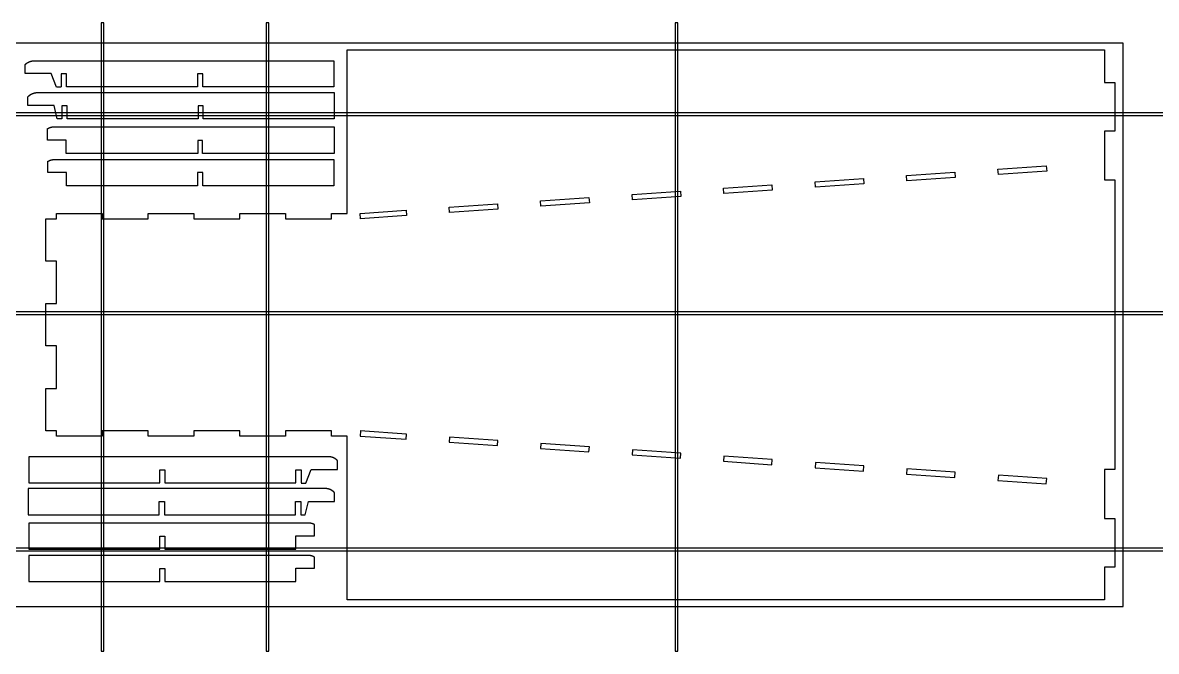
# Model space of a CAD drawing. Header units: inches. Extents: x -1514 to 1282, y -2074 to 286.
# Drawn here: x -1165.5 to -1079, y -1460.6 to -1412.6 of the extents above; entities that cross this region are included whole.
import ezdxf

# ---------------------------------------------------------------- set-up
doc = ezdxf.new("R2010")
doc.units = ezdxf.units.IN
doc.header["$LTSCALE"] = 0.1
doc.header["$MEASUREMENT"] = 0
doc.layers.add('pic', color=1, linetype='Continuous')

msp = doc.modelspace()

# ---------------------------------------------------------------- linework, layer by layer
at = {"color": 7, "linetype": 'Continuous', "lineweight": 25}
for points in [[(-1082.93847, -1454.12705), (-1082.93847, -1456.62705), (-1140.73847, -1456.62705), (-1140.73847, -1444.12705), (-1141.93847, -1444.12705), (-1141.93847, -1443.72679), (-1145.43847, -1443.72679), (-1145.43847, -1444.12679), (-1148.93847, -1444.12679), (-1148.93847, -1443.72679), (-1152.43847, -1443.72679), (-1152.43847, -1444.12705), (-1155.93847, -1444.12705), (-1155.93847, -1443.72679), (-1159.43847, -1443.72679), (-1159.43847, -1444.12705), (-1162.93847, -1444.12705), (-1162.93847, -1443.72679), (-1163.73847, -1443.72679), (-1163.73847, -1440.48776), (-1162.93847, -1440.48776), (-1162.93847, -1437.24728), (-1163.73847, -1437.24728), (-1163.73847, -1434.00825), (-1162.93847, -1434.00825), (-1162.93847, -1430.76776), (-1163.73847, -1430.76776), (-1163.73847, -1427.52874), (-1162.93847, -1427.52874), (-1162.93847, -1427.12848), (-1159.43847, -1427.12848), (-1159.43847, -1427.52874), (-1155.93847, -1427.52874), (-1155.93847, -1427.12848), (-1152.43847, -1427.12848), (-1152.43847, -1427.52874), (-1148.93847, -1427.52874), (-1148.93847, -1427.12874), (-1145.43847, -1427.12874), (-1145.43847, -1427.52874), (-1141.93847, -1427.52874), (-1141.93847, -1427.12848), (-1140.73847, -1427.12848), (-1140.73847, -1414.62848), (-1082.93847, -1414.62848), (-1082.93847, -1417.12848), (-1082.13847, -1417.12848), (-1082.13847, -1420.84712), (-1082.93847, -1420.84712), (-1082.93847, -1424.56576), (-1082.13847, -1424.56576), (-1082.13847, -1446.68976), (-1082.93847, -1446.68976), (-1082.93847, -1450.4084), (-1082.13847, -1450.4084), (-1082.13847, -1454.12705)], [(-1162.52489, -1418.89915), (-1162.52489, -1419.89915), (-1162.86771, -1419.89915), (-1163.11635, -1418.87915), (-1165.11635, -1418.87915), (-1165.11635, -1418.22465), (-1165.11421, -1418.22227), (-1165.11207, -1418.2199), (-1165.10991, -1418.21754), (-1165.10774, -1418.21519), (-1165.10557, -1418.21284), (-1165.10339, -1418.2105), (-1165.1012, -1418.20816), (-1165.099, -1418.20583), (-1165.09679, -1418.20351), (-1165.09458, -1418.20119), (-1165.09236, -1418.19889), (-1165.09013, -1418.19658), (-1165.08789, -1418.19429), (-1165.08564, -1418.192), (-1165.08339, -1418.18972), (-1165.08112, -1418.18745), (-1165.07885, -1418.18518), (-1165.07657, -1418.18292), (-1165.07429, -1418.18067), (-1165.07199, -1418.17842), (-1165.06969, -1418.17619), (-1165.06738, -1418.17395), (-1165.06506, -1418.17173), (-1165.06274, -1418.16951), (-1165.06041, -1418.16731), (-1165.05806, -1418.1651), (-1165.05572, -1418.16291), (-1165.05336, -1418.16072), (-1165.051, -1418.15854), (-1165.04863, -1418.15637), (-1165.04625, -1418.15421), (-1165.04387, -1418.15205), (-1165.04148, -1418.1499), (-1165.03908, -1418.14776), (-1165.03667, -1418.14562), (-1165.03426, -1418.1435), (-1165.03184, -1418.14138), (-1165.02941, -1418.13927), (-1165.02697, -1418.13716), (-1165.02453, -1418.13507), (-1165.02208, -1418.13298), (-1165.01963, -1418.1309), (-1165.01716, -1418.12883), (-1165.0147, -1418.12676), (-1165.01222, -1418.1247), (-1165.00974, -1418.12266), (-1165.00725, -1418.12062), (-1165.00475, -1418.11858), (-1165.00225, -1418.11656), (-1164.99974, -1418.11454), (-1164.99722, -1418.11253), (-1164.9947, -1418.11053), (-1164.99217, -1418.10854), (-1164.98964, -1418.10656), (-1164.9871, -1418.10458), (-1164.98455, -1418.10262), (-1164.98199, -1418.10066), (-1164.97943, -1418.09871), (-1164.97687, -1418.09676), (-1164.97429, -1418.09483), (-1164.97171, -1418.09291), (-1164.96913, -1418.09099), (-1164.96654, -1418.08908), (-1164.96394, -1418.08718), (-1164.96134, -1418.08529), (-1164.95873, -1418.08341), (-1164.95611, -1418.08153), (-1164.95349, -1418.07967), (-1164.95087, -1418.07781), (-1164.94823, -1418.07596), (-1164.9456, -1418.07412), (-1164.94295, -1418.07229), (-1164.9403, -1418.07047), (-1164.93765, -1418.06866), (-1164.93499, -1418.06686), (-1164.93232, -1418.06506), (-1164.92965, -1418.06328), (-1164.92697, -1418.0615), (-1164.92429, -1418.05973), (-1164.9216, -1418.05797), (-1164.91891, -1418.05622), (-1164.91621, -1418.05448), (-1164.91351, -1418.05275), (-1164.9108, -1418.05103), (-1164.90808, -1418.04931), (-1164.90536, -1418.04761), (-1164.90264, -1418.04592), (-1164.89991, -1418.04423), (-1164.89717, -1418.04255), (-1164.89444, -1418.04089), (-1164.89169, -1418.03923), (-1164.88894, -1418.03758), (-1164.88619, -1418.03594), (-1164.88343, -1418.03431), (-1164.88067, -1418.0327), (-1164.8779, -1418.03109), (-1164.87512, -1418.02949), (-1164.87235, -1418.02789), (-1164.86956, -1418.02631), (-1164.86678, -1418.02474), (-1164.86399, -1418.02318), (-1164.86119, -1418.02163), (-1164.85839, -1418.02009), (-1164.85558, -1418.01855), (-1164.85277, -1418.01703), (-1164.84996, -1418.01552), (-1164.84713, -1418.01401), (-1164.8443, -1418.01251), (-1164.84147, -1418.01103), (-1164.83863, -1418.00955), (-1164.83578, -1418.00808), (-1164.83293, -1418.00662), (-1164.83008, -1418.00517), (-1164.82721, -1418.00372), (-1164.82435, -1418.00229), (-1164.82147, -1418.00087), (-1164.8186, -1417.99945), (-1164.81571, -1417.99805), (-1164.81283, -1417.99665), (-1164.80993, -1417.99527), (-1164.80703, -1417.99389), (-1164.80413, -1417.99252), (-1164.80122, -1417.99116), (-1164.79831, -1417.98981), (-1164.79539, -1417.98847), (-1164.79247, -1417.98714), (-1164.78954, -1417.98582), (-1164.78661, -1417.98451), (-1164.78367, -1417.9832), (-1164.78073, -1417.98191), (-1164.77778, -1417.98063), (-1164.77483, -1417.97935), (-1164.77187, -1417.97809), (-1164.76891, -1417.97683), (-1164.76595, -1417.97559), (-1164.76298, -1417.97435), (-1164.76001, -1417.97312), (-1164.75703, -1417.97191), (-1164.75405, -1417.9707), (-1164.75106, -1417.9695), (-1164.74807, -1417.96831), (-1164.74508, -1417.96713), (-1164.74208, -1417.96596), (-1164.73908, -1417.9648), (-1164.73607, -1417.96365), (-1164.73306, -1417.96251), (-1164.73005, -1417.96138), (-1164.72703, -1417.96026), (-1164.72401, -1417.95915), (-1164.72099, -1417.95805), (-1164.71796, -1417.95696), (-1164.71493, -1417.95587), (-1164.71189, -1417.9548), (-1164.70885, -1417.95374), (-1164.70581, -1417.95269), (-1164.70277, -1417.95164), (-1164.69972, -1417.95061), (-1164.69667, -1417.94959), (-1164.69361, -1417.94857), (-1164.69055, -1417.94757), (-1164.68749, -1417.94658), (-1164.68443, -1417.9456), (-1164.68136, -1417.94462), (-1164.67829, -1417.94366), (-1164.67521, -1417.94271), (-1164.67214, -1417.94176), (-1164.66906, -1417.94083), (-1164.66597, -1417.93991), (-1164.66289, -1417.93899), (-1164.6598, -1417.93809), (-1164.65671, -1417.9372), (-1164.65362, -1417.93631), (-1164.65052, -1417.93544), (-1164.64742, -1417.93458), (-1164.64432, -1417.93373), (-1164.64122, -1417.93288), (-1164.63812, -1417.93205), (-1164.63501, -1417.93123), (-1164.6319, -1417.93042), (-1164.62879, -1417.92962), (-1164.62567, -1417.92882), (-1164.62255, -1417.92804), (-1164.61944, -1417.92727), (-1164.61632, -1417.92651), (-1164.61319, -1417.92576), (-1164.61007, -1417.92502), (-1164.60694, -1417.92429), (-1164.60381, -1417.92358), (-1164.60068, -1417.92287), (-1164.59755, -1417.92217), (-1164.59442, -1417.92148), (-1164.59128, -1417.9208), (-1164.58815, -1417.92014), (-1164.58501, -1417.91948), (-1164.58187, -1417.91884), (-1164.57873, -1417.9182), (-1164.57559, -1417.91758), (-1164.57244, -1417.91696), (-1164.5693, -1417.91636), (-1164.56615, -1417.91577), (-1164.563, -1417.91518), (-1164.55986, -1417.91461), (-1164.55671, -1417.91405), (-1164.55355, -1417.9135), (-1164.5504, -1417.91296), (-1164.54725, -1417.91243), (-1164.54406, -1417.91191), (-1164.54087, -1417.91139), (-1164.53768, -1417.91089), (-1164.53448, -1417.9104), (-1164.53128, -1417.90991), (-1164.52808, -1417.90944), (-1164.52488, -1417.90898), (-1164.52168, -1417.90853), (-1164.51848, -1417.90809), (-1164.51527, -1417.90766), (-1164.51206, -1417.90724), (-1164.50885, -1417.90683), (-1164.50564, -1417.90643), (-1164.50243, -1417.90605), (-1164.49922, -1417.90567), (-1164.496, -1417.9053), (-1164.49278, -1417.90495), (-1164.48957, -1417.9046), (-1164.48635, -1417.90427), (-1164.48313, -1417.90394), (-1164.47991, -1417.90363), (-1164.47668, -1417.90332), (-1164.47346, -1417.90303), (-1164.47024, -1417.90275), (-1164.46701, -1417.90248), (-1164.46378, -1417.90222), (-1164.46056, -1417.90197), (-1164.45733, -1417.90173), (-1164.4541, -1417.9015), (-1164.45087, -1417.90128), (-1164.44764, -1417.90107), (-1164.44441, -1417.90088), (-1164.44118, -1417.90069), (-1164.43795, -1417.90051), (-1164.43472, -1417.90035), (-1164.43148, -1417.90019), (-1164.42825, -1417.90005), (-1164.42502, -1417.89992), (-1164.42179, -1417.89979), (-1164.41855, -1417.89968), (-1164.41532, -1417.89958), (-1164.41209, -1417.89949), (-1164.40885, -1417.89941), (-1164.40562, -1417.89934), (-1164.40239, -1417.89928), (-1164.39915, -1417.89923), (-1164.39592, -1417.89919), (-1164.39269, -1417.89917), (-1164.38946, -1417.89915), (-1164.38623, -1417.89915), (-1141.72489, -1417.89915), (-1141.72489, -1419.89915), (-1151.72489, -1419.89915), (-1151.72489, -1418.89915), (-1152.12489, -1418.89915), (-1152.12489, -1419.89915), (-1162.12489, -1419.89915), (-1162.12489, -1418.89915)], [(-1152.13817, -1421.55719), (-1152.13817, -1422.55719), (-1162.18817, -1422.55719), (-1162.18817, -1421.53718), (-1163.60941, -1421.53718), (-1163.60941, -1420.64969), (-1163.59331, -1420.64046), (-1163.58972, -1420.63843), (-1163.58612, -1420.6364), (-1163.58252, -1420.6344), (-1163.5789, -1420.6324), (-1163.57528, -1420.63043), (-1163.57164, -1420.62846), (-1163.568, -1420.62651), (-1163.56435, -1420.62458), (-1163.56069, -1420.62266), (-1163.55702, -1420.62076), (-1163.55334, -1420.61887), (-1163.54965, -1420.61699), (-1163.54596, -1420.61513), (-1163.54225, -1420.61329), (-1163.53854, -1420.61146), (-1163.53482, -1420.60964), (-1163.5311, -1420.60784), (-1163.52736, -1420.60605), (-1163.52362, -1420.60428), (-1163.51987, -1420.60253), (-1163.51611, -1420.60079), (-1163.51234, -1420.59906), (-1163.50857, -1420.59735), (-1163.50479, -1420.59566), (-1163.501, -1420.59398), (-1163.4972, -1420.59231), (-1163.4934, -1420.59066), (-1163.48959, -1420.58903), (-1163.48577, -1420.58741), (-1163.48195, -1420.58581), (-1163.47812, -1420.58422), (-1163.47428, -1420.58264), (-1163.47044, -1420.58109), (-1163.46659, -1420.57955), (-1163.46273, -1420.57802), (-1163.45887, -1420.57651), (-1163.455, -1420.57501), (-1163.45113, -1420.57353), (-1163.44724, -1420.57207), (-1163.44336, -1420.57062), (-1163.43946, -1420.56919), (-1163.43557, -1420.56777), (-1163.43166, -1420.56637), (-1163.42775, -1420.56498), (-1163.42384, -1420.56361), (-1163.41992, -1420.56226), (-1163.41599, -1420.56092), (-1163.41206, -1420.5596), (-1163.40813, -1420.55829), (-1163.40418, -1420.557), (-1163.40024, -1420.55573), (-1163.39629, -1420.55447), (-1163.39233, -1420.55323), (-1163.38837, -1420.552), (-1163.38441, -1420.55079), (-1163.38044, -1420.5496), (-1163.37647, -1420.54842), (-1163.37249, -1420.54726), (-1163.36851, -1420.54612), (-1163.36452, -1420.54499), (-1163.36053, -1420.54388), (-1163.35654, -1420.54278), (-1163.35254, -1420.5417), (-1163.34854, -1420.54064), (-1163.34453, -1420.53959), (-1163.34053, -1420.53856), (-1163.33651, -1420.53755), (-1163.3325, -1420.53655), (-1163.32848, -1420.53557), (-1163.32446, -1420.53461), (-1163.32044, -1420.53366), (-1163.31641, -1420.53273), (-1163.31238, -1420.53182), (-1163.30835, -1420.53092), (-1163.30431, -1420.53004), (-1163.30027, -1420.52918), (-1163.29623, -1420.52833), (-1163.29219, -1420.5275), (-1163.28814, -1420.52669), (-1163.28409, -1420.52589), (-1163.28004, -1420.52511), (-1163.27599, -1420.52435), (-1163.27189, -1420.5236), (-1163.26779, -1420.52286), (-1163.26369, -1420.52215), (-1163.25959, -1420.52144), (-1163.25548, -1420.52076), (-1163.25137, -1420.52009), (-1163.24725, -1420.51944), (-1163.24314, -1420.51881), (-1163.23902, -1420.51819), (-1163.23489, -1420.51759), (-1163.23077, -1420.517), (-1163.22664, -1420.51644), (-1163.22251, -1420.51588), (-1163.21837, -1420.51535), (-1163.21424, -1420.51483), (-1163.2101, -1420.51433), (-1163.20596, -1420.51385), (-1163.20181, -1420.51338), (-1163.19767, -1420.51293), (-1163.19352, -1420.5125), (-1163.18937, -1420.51209), (-1163.18522, -1420.51169), (-1163.18107, -1420.51131), (-1163.17692, -1420.51094), (-1163.17276, -1420.51059), (-1163.16861, -1420.51026), (-1163.16445, -1420.50995), (-1163.16029, -1420.50965), (-1163.15613, -1420.50937), (-1163.15197, -1420.5091), (-1163.14781, -1420.50886), (-1163.14365, -1420.50863), (-1163.13949, -1420.50842), (-1163.13532, -1420.50822), (-1163.13116, -1420.50804), (-1163.127, -1420.50788), (-1163.12283, -1420.50773), (-1163.11867, -1420.50761), (-1163.1145, -1420.5075), (-1163.11034, -1420.5074), (-1163.10618, -1420.50733), (-1163.10201, -1420.50727), (-1163.09785, -1420.50722), (-1163.09369, -1420.5072), (-1163.08955, -1420.50719), (-1141.73817, -1420.50719), (-1141.73817, -1422.55719), (-1151.78817, -1422.55719), (-1151.78817, -1421.55719)], [(-1152.16317, -1424.00999), (-1152.16317, -1425.00999), (-1162.16317, -1425.00999), (-1162.16317, -1423.98998), (-1163.58441, -1423.98998), (-1163.58441, -1423.14198), (-1163.58092, -1423.13998), (-1163.57743, -1423.138), (-1163.57392, -1423.13603), (-1163.5704, -1423.13407), (-1163.56688, -1423.13213), (-1163.56335, -1423.1302), (-1163.5598, -1423.12828), (-1163.55625, -1423.12639), (-1163.55269, -1423.1245), (-1163.54912, -1423.12263), (-1163.54555, -1423.12077), (-1163.54196, -1423.11893), (-1163.53836, -1423.1171), (-1163.53476, -1423.11529), (-1163.53115, -1423.11349), (-1163.52753, -1423.1117), (-1163.5239, -1423.10993), (-1163.52027, -1423.10817), (-1163.51662, -1423.10643), (-1163.51297, -1423.10471), (-1163.50932, -1423.10299), (-1163.50565, -1423.1013), (-1163.50198, -1423.09961), (-1163.49829, -1423.09794), (-1163.49461, -1423.09629), (-1163.49091, -1423.09465), (-1163.48721, -1423.09303), (-1163.4835, -1423.09142), (-1163.47978, -1423.08983), (-1163.47606, -1423.08825), (-1163.47233, -1423.08668), (-1163.46859, -1423.08513), (-1163.46485, -1423.0836), (-1163.4611, -1423.08208), (-1163.45734, -1423.08057), (-1163.45358, -1423.07908), (-1163.44981, -1423.07761), (-1163.44603, -1423.07615), (-1163.44225, -1423.07471), (-1163.43847, -1423.07328), (-1163.43467, -1423.07187), (-1163.43088, -1423.07047), (-1163.42707, -1423.06909), (-1163.42326, -1423.06772), (-1163.41945, -1423.06637), (-1163.41563, -1423.06503), (-1163.4118, -1423.06371), (-1163.40797, -1423.0624), (-1163.40414, -1423.06111), (-1163.4003, -1423.05984), (-1163.39645, -1423.05858), (-1163.3926, -1423.05734), (-1163.38875, -1423.05611), (-1163.38489, -1423.0549), (-1163.38103, -1423.0537), (-1163.37716, -1423.05252), (-1163.37329, -1423.05136), (-1163.36941, -1423.05021), (-1163.36553, -1423.04908), (-1163.36165, -1423.04796), (-1163.35776, -1423.04686), (-1163.35387, -1423.04577), (-1163.34997, -1423.0447), (-1163.34607, -1423.04365), (-1163.34217, -1423.04261), (-1163.33826, -1423.04159), (-1163.33435, -1423.04059), (-1163.33044, -1423.0396), (-1163.32652, -1423.03863), (-1163.32261, -1423.03767), (-1163.31868, -1423.03673), (-1163.31476, -1423.03581), (-1163.31083, -1423.0349), (-1163.3069, -1423.03401), (-1163.30297, -1423.03314), (-1163.29903, -1423.03228), (-1163.2951, -1423.03144), (-1163.29116, -1423.03061), (-1163.28721, -1423.0298), (-1163.28327, -1423.02901), (-1163.27932, -1423.02823), (-1163.27538, -1423.02748), (-1163.27142, -1423.02673), (-1163.26743, -1423.026), (-1163.26343, -1423.02528), (-1163.25943, -1423.02458), (-1163.25543, -1423.0239), (-1163.25142, -1423.02323), (-1163.24741, -1423.02258), (-1163.2434, -1423.02194), (-1163.23938, -1423.02132), (-1163.23536, -1423.02072), (-1163.23134, -1423.02013), (-1163.22731, -1423.01956), (-1163.22328, -1423.01901), (-1163.21925, -1423.01847), (-1163.21522, -1423.01795), (-1163.21119, -1423.01745), (-1163.20715, -1423.01696), (-1163.20311, -1423.01649), (-1163.19907, -1423.01603), (-1163.19502, -1423.0156), (-1163.19098, -1423.01517), (-1163.18693, -1423.01477), (-1163.18288, -1423.01438), (-1163.17883, -1423.01401), (-1163.17478, -1423.01365), (-1163.17073, -1423.01331), (-1163.16667, -1423.01299), (-1163.16261, -1423.01268), (-1163.15856, -1423.01239), (-1163.1545, -1423.01212), (-1163.15044, -1423.01186), (-1163.14638, -1423.01162), (-1163.14232, -1423.01139), (-1163.13826, -1423.01119), (-1163.1342, -1423.011), (-1163.13014, -1423.01082), (-1163.12608, -1423.01066), (-1163.12201, -1423.01052), (-1163.11795, -1423.0104), (-1163.11389, -1423.01029), (-1163.10983, -1423.0102), (-1163.10577, -1423.01012), (-1163.10171, -1423.01007), (-1163.09765, -1423.01002), (-1163.09359, -1423.01), (-1163.08953, -1423.00999), (-1141.76317, -1423.00999), (-1141.76317, -1425.00999), (-1151.76317, -1425.00999), (-1151.76317, -1424.00999)], [(-1098.01842, -1424.63099), (-1098.04609, -1424.23266), (-1094.35462, -1423.97626), (-1094.32695, -1424.37459)], [(-1091.06291, -1423.74763), (-1087.37248, -1423.4913), (-1087.34482, -1423.88964), (-1091.03525, -1424.14596)], [(-1111.98477, -1425.60105), (-1112.01244, -1425.20272), (-1108.31888, -1424.94617), (-1108.29121, -1425.34451)], [(-1105.02926, -1424.71769), (-1101.33675, -1424.46122), (-1101.30908, -1424.85955), (-1105.0016, -1425.11602)], [(-1125.95113, -1426.57111), (-1125.97879, -1426.17278), (-1122.28314, -1425.91609), (-1122.25547, -1426.31442)], [(-1118.96795, -1426.08608), (-1118.99562, -1425.68775), (-1115.30101, -1425.43113), (-1115.27334, -1425.82946)], [(-1132.9343, -1427.05614), (-1132.96197, -1426.65781), (-1129.26527, -1426.40104), (-1129.23761, -1426.79938)], [(-1132.9343, -1444.19939), (-1132.96197, -1444.59772), (-1129.26527, -1444.85448), (-1129.23761, -1444.45615)], [(-1125.95113, -1444.68442), (-1125.97879, -1445.08275), (-1122.28314, -1445.33944), (-1122.25547, -1444.94111)], [(-1118.96795, -1445.16945), (-1118.99562, -1445.56778), (-1115.30101, -1445.8244), (-1115.27334, -1445.42606)], [(-1111.98477, -1445.65448), (-1112.01244, -1446.05281), (-1108.31888, -1446.30935), (-1108.29121, -1445.91102)], [(-1105.02926, -1446.53784), (-1101.33675, -1446.79431), (-1101.30908, -1446.39598), (-1105.0016, -1446.13951)], [(-1098.01842, -1446.62454), (-1098.04609, -1447.02287), (-1094.35462, -1447.27927), (-1094.32695, -1446.88093)], [(-1091.06291, -1447.5079), (-1087.37248, -1447.76422), (-1087.34482, -1447.36589), (-1091.03525, -1447.10957)], [(-1144.28977, -1449.12979), (-1144.28977, -1450.12979), (-1143.94694, -1450.12979), (-1143.69831, -1449.10979), (-1141.69831, -1449.10979), (-1141.69831, -1448.45529), (-1141.70044, -1448.45291), (-1141.70259, -1448.45054), (-1141.70475, -1448.44818), (-1141.70691, -1448.44583), (-1141.70909, -1448.44348), (-1141.71127, -1448.44114), (-1141.71346, -1448.4388), (-1141.71566, -1448.43647), (-1141.71786, -1448.43415), (-1141.72008, -1448.43183), (-1141.7223, -1448.42953), (-1141.72453, -1448.42722), (-1141.72677, -1448.42493), (-1141.72902, -1448.42264), (-1141.73127, -1448.42036), (-1141.73354, -1448.41809), (-1141.73581, -1448.41582), (-1141.73809, -1448.41356), (-1141.74037, -1448.41131), (-1141.74267, -1448.40906), (-1141.74497, -1448.40683), (-1141.74728, -1448.40459), (-1141.7496, -1448.40237), (-1141.75192, -1448.40015), (-1141.75425, -1448.39795), (-1141.75659, -1448.39574), (-1141.75894, -1448.39355), (-1141.7613, -1448.39136), (-1141.76366, -1448.38918), (-1141.76603, -1448.38701), (-1141.76841, -1448.38485), (-1141.77079, -1448.38269), (-1141.77318, -1448.38054), (-1141.77558, -1448.3784), (-1141.77799, -1448.37626), (-1141.7804, -1448.37414), (-1141.78282, -1448.37202), (-1141.78525, -1448.36991), (-1141.78769, -1448.3678), (-1141.79013, -1448.36571), (-1141.79258, -1448.36362), (-1141.79503, -1448.36154), (-1141.79749, -1448.35947), (-1141.79996, -1448.3574), (-1141.80244, -1448.35535), (-1141.80492, -1448.3533), (-1141.80741, -1448.35126), (-1141.80991, -1448.34922), (-1141.81241, -1448.3472), (-1141.81492, -1448.34518), (-1141.81743, -1448.34317), (-1141.81996, -1448.34117), (-1141.82249, -1448.33918), (-1141.82502, -1448.3372), (-1141.82756, -1448.33522), (-1141.83011, -1448.33326), (-1141.83266, -1448.3313), (-1141.83523, -1448.32935), (-1141.83779, -1448.3274), (-1141.84036, -1448.32547), (-1141.84294, -1448.32355), (-1141.84553, -1448.32163), (-1141.84812, -1448.31972), (-1141.85072, -1448.31782), (-1141.85332, -1448.31593), (-1141.85593, -1448.31405), (-1141.85854, -1448.31217), (-1141.86117, -1448.31031), (-1141.86379, -1448.30845), (-1141.86642, -1448.3066), (-1141.86906, -1448.30476), (-1141.87171, -1448.30293), (-1141.87436, -1448.30111), (-1141.87701, -1448.2993), (-1141.87967, -1448.2975), (-1141.88234, -1448.2957), (-1141.88501, -1448.29392), (-1141.88769, -1448.29214), (-1141.89037, -1448.29037), (-1141.89306, -1448.28861), (-1141.89575, -1448.28686), (-1141.89845, -1448.28512), (-1141.90115, -1448.28339), (-1141.90386, -1448.28167), (-1141.90658, -1448.27995), (-1141.9093, -1448.27825), (-1141.91202, -1448.27656), (-1141.91475, -1448.27487), (-1141.91748, -1448.27319), (-1141.92022, -1448.27153), (-1141.92297, -1448.26987), (-1141.92572, -1448.26822), (-1141.92847, -1448.26658), (-1141.93123, -1448.26495), (-1141.93399, -1448.26334), (-1141.93676, -1448.26173), (-1141.93953, -1448.26013), (-1141.94231, -1448.25853), (-1141.94509, -1448.25695), (-1141.94788, -1448.25538), (-1141.95067, -1448.25382), (-1141.95347, -1448.25227), (-1141.95627, -1448.25073), (-1141.95907, -1448.24919), (-1141.96189, -1448.24767), (-1141.9647, -1448.24616), (-1141.96753, -1448.24465), (-1141.97035, -1448.24315), (-1141.97319, -1448.24167), (-1141.97603, -1448.24019), (-1141.97887, -1448.23872), (-1141.98173, -1448.23726), (-1141.98458, -1448.23581), (-1141.98744, -1448.23436), (-1141.99031, -1448.23293), (-1141.99318, -1448.23151), (-1141.99606, -1448.23009), (-1141.99894, -1448.22869), (-1142.00183, -1448.22729), (-1142.00473, -1448.22591), (-1142.00762, -1448.22453), (-1142.01053, -1448.22316), (-1142.01344, -1448.2218), (-1142.01635, -1448.22045), (-1142.01927, -1448.21911), (-1142.02219, -1448.21778), (-1142.02512, -1448.21646), (-1142.02805, -1448.21515), (-1142.03099, -1448.21384), (-1142.03393, -1448.21255), (-1142.03688, -1448.21127), (-1142.03983, -1448.20999), (-1142.04278, -1448.20873), (-1142.04574, -1448.20747), (-1142.04871, -1448.20623), (-1142.05168, -1448.20499), (-1142.05465, -1448.20376), (-1142.05763, -1448.20255), (-1142.06061, -1448.20134), (-1142.0636, -1448.20014), (-1142.06658, -1448.19895), (-1142.06958, -1448.19777), (-1142.07258, -1448.1966), (-1142.07558, -1448.19544), (-1142.07858, -1448.19429), (-1142.08159, -1448.19315), (-1142.08461, -1448.19202), (-1142.08762, -1448.1909), (-1142.09065, -1448.18979), (-1142.09367, -1448.18869), (-1142.0967, -1448.1876), (-1142.09973, -1448.18651), (-1142.10276, -1448.18544), (-1142.1058, -1448.18438), (-1142.10885, -1448.18333), (-1142.11189, -1448.18228), (-1142.11494, -1448.18125), (-1142.11799, -1448.18023), (-1142.12105, -1448.17921), (-1142.12411, -1448.17821), (-1142.12717, -1448.17722), (-1142.13023, -1448.17624), (-1142.1333, -1448.17526), (-1142.13637, -1448.1743), (-1142.13945, -1448.17335), (-1142.14252, -1448.1724), (-1142.1456, -1448.17147), (-1142.14868, -1448.17055), (-1142.15177, -1448.16963), (-1142.15486, -1448.16873), (-1142.15795, -1448.16784), (-1142.16104, -1448.16695), (-1142.16414, -1448.16608), (-1142.16723, -1448.16522), (-1142.17033, -1448.16437), (-1142.17344, -1448.16352), (-1142.17654, -1448.16269), (-1142.17965, -1448.16187), (-1142.18276, -1448.16106), (-1142.18587, -1448.16026), (-1142.18899, -1448.15946), (-1142.1921, -1448.15868), (-1142.19522, -1448.15791), (-1142.19834, -1448.15715), (-1142.20147, -1448.1564), (-1142.20459, -1448.15566), (-1142.20772, -1448.15493), (-1142.21084, -1448.15422), (-1142.21397, -1448.15351), (-1142.21711, -1448.15281), (-1142.22024, -1448.15212), (-1142.22337, -1448.15144), (-1142.22651, -1448.15078), (-1142.22965, -1448.15012), (-1142.23279, -1448.14948), (-1142.23593, -1448.14884), (-1142.23907, -1448.14822), (-1142.24222, -1448.1476), (-1142.24536, -1448.147), (-1142.24851, -1448.14641), (-1142.25165, -1448.14582), (-1142.2548, -1448.14525), (-1142.25795, -1448.14469), (-1142.2611, -1448.14414), (-1142.26426, -1448.1436), (-1142.26741, -1448.14307), (-1142.2706, -1448.14255), (-1142.27379, -1448.14203), (-1142.27698, -1448.14153), (-1142.28018, -1448.14104), (-1142.28337, -1448.14055), (-1142.28657, -1448.14008), (-1142.28977, -1448.13962), (-1142.29298, -1448.13917), (-1142.29618, -1448.13873), (-1142.29939, -1448.1383), (-1142.3026, -1448.13788), (-1142.3058, -1448.13747), (-1142.30902, -1448.13707), (-1142.31223, -1448.13669), (-1142.31544, -1448.13631), (-1142.31866, -1448.13594), (-1142.32187, -1448.13559), (-1142.32509, -1448.13524), (-1142.32831, -1448.13491), (-1142.33153, -1448.13458), (-1142.33475, -1448.13427), (-1142.33797, -1448.13396), (-1142.3412, -1448.13367), (-1142.34442, -1448.13339), (-1142.34765, -1448.13312), (-1142.35087, -1448.13286), (-1142.3541, -1448.13261), (-1142.35733, -1448.13237), (-1142.36056, -1448.13214), (-1142.36379, -1448.13192), (-1142.36702, -1448.13171), (-1142.37025, -1448.13152), (-1142.37348, -1448.13133), (-1142.37671, -1448.13115), (-1142.37994, -1448.13099), (-1142.38317, -1448.13083), (-1142.38641, -1448.13069), (-1142.38964, -1448.13056), (-1142.39287, -1448.13043), (-1142.39611, -1448.13032), (-1142.39934, -1448.13022), (-1142.40257, -1448.13013), (-1142.40581, -1448.13005), (-1142.40904, -1448.12998), (-1142.41227, -1448.12992), (-1142.4155, -1448.12987), (-1142.41874, -1448.12983), (-1142.42197, -1448.12981), (-1142.4252, -1448.12979), (-1142.42843, -1448.12979), (-1165.08977, -1448.12979), (-1165.08977, -1450.12979), (-1155.08977, -1450.12979), (-1155.08977, -1449.12979), (-1154.68977, -1449.12979), (-1154.68977, -1450.12979), (-1144.68977, -1450.12979), (-1144.68977, -1449.12979)], [(-1154.65148, -1451.76283), (-1154.65148, -1452.76283), (-1144.65148, -1452.76283), (-1144.65148, -1451.74282), (-1143.23025, -1451.74282), (-1143.23025, -1450.89482), (-1143.23374, -1450.89282), (-1143.23723, -1450.89083), (-1143.24074, -1450.88886), (-1143.24425, -1450.88691), (-1143.24778, -1450.88497), (-1143.25131, -1450.88304), (-1143.25485, -1450.88112), (-1143.25841, -1450.87922), (-1143.26197, -1450.87734), (-1143.26554, -1450.87547), (-1143.26911, -1450.87361), (-1143.2727, -1450.87177), (-1143.27629, -1450.86994), (-1143.2799, -1450.86812), (-1143.28351, -1450.86633), (-1143.28713, -1450.86454), (-1143.29075, -1450.86277), (-1143.29439, -1450.86101), (-1143.29803, -1450.85927), (-1143.30168, -1450.85754), (-1143.30534, -1450.85583), (-1143.30901, -1450.85413), (-1143.31268, -1450.85245), (-1143.31636, -1450.85078), (-1143.32005, -1450.84913), (-1143.32375, -1450.84749), (-1143.32745, -1450.84587), (-1143.33116, -1450.84426), (-1143.33488, -1450.84266), (-1143.3386, -1450.84108), (-1143.34233, -1450.83952), (-1143.34607, -1450.83797), (-1143.34981, -1450.83644), (-1143.35356, -1450.83492), (-1143.35732, -1450.83341), (-1143.36108, -1450.83192), (-1143.36485, -1450.83045), (-1143.36862, -1450.82899), (-1143.3724, -1450.82755), (-1143.37619, -1450.82612), (-1143.37998, -1450.8247), (-1143.38378, -1450.82331), (-1143.38759, -1450.82192), (-1143.39139, -1450.82056), (-1143.39521, -1450.8192), (-1143.39903, -1450.81787), (-1143.40285, -1450.81655), (-1143.40668, -1450.81524), (-1143.41052, -1450.81395), (-1143.41436, -1450.81268), (-1143.4182, -1450.81142), (-1143.42205, -1450.81018), (-1143.42591, -1450.80895), (-1143.42977, -1450.80774), (-1143.43363, -1450.80654), (-1143.4375, -1450.80536), (-1143.44137, -1450.8042), (-1143.44525, -1450.80305), (-1143.44913, -1450.80191), (-1143.45301, -1450.8008), (-1143.4569, -1450.7997), (-1143.46079, -1450.79861), (-1143.46469, -1450.79754), (-1143.46859, -1450.79649), (-1143.47249, -1450.79545), (-1143.4764, -1450.79443), (-1143.4803, -1450.79343), (-1143.48422, -1450.79244), (-1143.48813, -1450.79147), (-1143.49205, -1450.79051), (-1143.49597, -1450.78957), (-1143.4999, -1450.78865), (-1143.50383, -1450.78774), (-1143.50776, -1450.78685), (-1143.51169, -1450.78597), (-1143.51562, -1450.78512), (-1143.51956, -1450.78427), (-1143.5235, -1450.78345), (-1143.52744, -1450.78264), (-1143.53139, -1450.78185), (-1143.53533, -1450.78107), (-1143.53928, -1450.78031), (-1143.54324, -1450.77957), (-1143.54723, -1450.77884), (-1143.55123, -1450.77812), (-1143.55523, -1450.77742), (-1143.55923, -1450.77674), (-1143.56324, -1450.77607), (-1143.56725, -1450.77542), (-1143.57126, -1450.77478), (-1143.57528, -1450.77416), (-1143.5793, -1450.77356), (-1143.58332, -1450.77297), (-1143.58735, -1450.7724), (-1143.59137, -1450.77185), (-1143.5954, -1450.77131), (-1143.59944, -1450.77079), (-1143.60347, -1450.77029), (-1143.60751, -1450.7698), (-1143.61155, -1450.76933), (-1143.61559, -1450.76887), (-1143.61963, -1450.76843), (-1143.62368, -1450.76801), (-1143.62773, -1450.76761), (-1143.63178, -1450.76722), (-1143.63583, -1450.76684), (-1143.63988, -1450.76649), (-1143.64393, -1450.76615), (-1143.64799, -1450.76583), (-1143.65204, -1450.76552), (-1143.6561, -1450.76523), (-1143.66016, -1450.76495), (-1143.66422, -1450.7647), (-1143.66828, -1450.76446), (-1143.67234, -1450.76423), (-1143.6764, -1450.76403), (-1143.68046, -1450.76383), (-1143.68452, -1450.76366), (-1143.68858, -1450.7635), (-1143.69264, -1450.76336), (-1143.69671, -1450.76324), (-1143.70077, -1450.76313), (-1143.70483, -1450.76304), (-1143.70889, -1450.76296), (-1143.71295, -1450.7629), (-1143.71701, -1450.76286), (-1143.72107, -1450.76284), (-1143.72513, -1450.76283), (-1165.05148, -1450.76283), (-1165.05148, -1452.76283), (-1155.05148, -1452.76283), (-1155.05148, -1451.76283)], [(-1154.65148, -1454.24063), (-1154.65148, -1455.24063), (-1144.65148, -1455.24063), (-1144.65148, -1454.22062), (-1143.23025, -1454.22062), (-1143.23025, -1453.37262), (-1143.23374, -1453.37062), (-1143.23723, -1453.36864), (-1143.24074, -1453.36667), (-1143.24425, -1453.36471), (-1143.24778, -1453.36277), (-1143.25131, -1453.36084), (-1143.25485, -1453.35893), (-1143.25841, -1453.35703), (-1143.26197, -1453.35514), (-1143.26554, -1453.35327), (-1143.26911, -1453.35141), (-1143.2727, -1453.34957), (-1143.27629, -1453.34774), (-1143.2799, -1453.34593), (-1143.28351, -1453.34413), (-1143.28713, -1453.34234), (-1143.29075, -1453.34057), (-1143.29439, -1453.33882), (-1143.29803, -1453.33707), (-1143.30168, -1453.33535), (-1143.30534, -1453.33363), (-1143.30901, -1453.33194), (-1143.31268, -1453.33025), (-1143.31636, -1453.32859), (-1143.32005, -1453.32693), (-1143.32375, -1453.32529), (-1143.32745, -1453.32367), (-1143.33116, -1453.32206), (-1143.33488, -1453.32047), (-1143.3386, -1453.31889), (-1143.34233, -1453.31732), (-1143.34607, -1453.31577), (-1143.34981, -1453.31424), (-1143.35356, -1453.31272), (-1143.35732, -1453.31121), (-1143.36108, -1453.30972), (-1143.36485, -1453.30825), (-1143.36862, -1453.30679), (-1143.3724, -1453.30535), (-1143.37619, -1453.30392), (-1143.37998, -1453.30251), (-1143.38378, -1453.30111), (-1143.38759, -1453.29973), (-1143.39139, -1453.29836), (-1143.39521, -1453.29701), (-1143.39903, -1453.29567), (-1143.40285, -1453.29435), (-1143.40668, -1453.29304), (-1143.41052, -1453.29175), (-1143.41436, -1453.29048), (-1143.4182, -1453.28922), (-1143.42205, -1453.28798), (-1143.42591, -1453.28675), (-1143.42977, -1453.28554), (-1143.43363, -1453.28434), (-1143.4375, -1453.28316), (-1143.44137, -1453.282), (-1143.44525, -1453.28085), (-1143.44913, -1453.27972), (-1143.45301, -1453.2786), (-1143.4569, -1453.2775), (-1143.46079, -1453.27641), (-1143.46469, -1453.27534), (-1143.46859, -1453.27429), (-1143.47249, -1453.27325), (-1143.4764, -1453.27223), (-1143.4803, -1453.27123), (-1143.48422, -1453.27024), (-1143.48813, -1453.26927), (-1143.49205, -1453.26831), (-1143.49597, -1453.26737), (-1143.4999, -1453.26645), (-1143.50383, -1453.26554), (-1143.50776, -1453.26465), (-1143.51169, -1453.26378), (-1143.51562, -1453.26292), (-1143.51956, -1453.26208), (-1143.5235, -1453.26125), (-1143.52744, -1453.26044), (-1143.53139, -1453.25965), (-1143.53533, -1453.25887), (-1143.53928, -1453.25812), (-1143.54324, -1453.25737), (-1143.54723, -1453.25664), (-1143.55123, -1453.25592), (-1143.55523, -1453.25522), (-1143.55923, -1453.25454), (-1143.56324, -1453.25387), (-1143.56725, -1453.25322), (-1143.57126, -1453.25258), (-1143.57528, -1453.25196), (-1143.5793, -1453.25136), (-1143.58332, -1453.25077), (-1143.58735, -1453.2502), (-1143.59137, -1453.24965), (-1143.5954, -1453.24911), (-1143.59944, -1453.24859), (-1143.60347, -1453.24809), (-1143.60751, -1453.2476), (-1143.61155, -1453.24713), (-1143.61559, -1453.24667), (-1143.61963, -1453.24624), (-1143.62368, -1453.24581), (-1143.62773, -1453.24541), (-1143.63178, -1453.24502), (-1143.63583, -1453.24465), (-1143.63988, -1453.24429), (-1143.64393, -1453.24395), (-1143.64799, -1453.24363), (-1143.65204, -1453.24332), (-1143.6561, -1453.24303), (-1143.66016, -1453.24276), (-1143.66422, -1453.2425), (-1143.66828, -1453.24226), (-1143.67234, -1453.24203), (-1143.6764, -1453.24183), (-1143.68046, -1453.24164), (-1143.68452, -1453.24146), (-1143.68858, -1453.2413), (-1143.69264, -1453.24116), (-1143.69671, -1453.24104), (-1143.70077, -1453.24093), (-1143.70483, -1453.24084), (-1143.70889, -1453.24076), (-1143.71295, -1453.24071), (-1143.71701, -1453.24066), (-1143.72107, -1453.24064), (-1143.72513, -1453.24063), (-1165.05148, -1453.24063), (-1165.05148, -1455.24063), (-1155.05148, -1455.24063), (-1155.05148, -1454.24063)]]:
    msp.add_lwpolyline(points, close=True, dxfattribs=at)
for points in [[(-1162.56317, -1417.48965), (-1162.92625, -1417.48965), (-1163.3277, -1416.4488), (-1165.3277, -1416.4488), (-1165.3277, -1415.76322), (-1165.32345, -1415.7589), (-1165.31917, -1415.75461), (-1165.31485, -1415.75034), (-1165.31051, -1415.7461), (-1165.30614, -1415.74189), (-1165.30174, -1415.7377), (-1165.29732, -1415.73353), (-1165.29286, -1415.72939), (-1165.28838, -1415.72528), (-1165.28387, -1415.7212), (-1165.27934, -1415.71714), (-1165.27478, -1415.71311), (-1165.27019, -1415.70911), (-1165.26557, -1415.70513), (-1165.26093, -1415.70118), (-1165.25627, -1415.69726), (-1165.25158, -1415.69337), (-1165.24686, -1415.6895), (-1165.24212, -1415.68567), (-1165.23736, -1415.68186), (-1165.23257, -1415.67808), (-1165.22776, -1415.67433), (-1165.22292, -1415.67061), (-1165.21806, -1415.66692), (-1165.21318, -1415.66326), (-1165.20828, -1415.65963), (-1165.20335, -1415.65603), (-1165.1984, -1415.65246), (-1165.19343, -1415.64892), (-1165.18844, -1415.64541), (-1165.18343, -1415.64193), (-1165.1784, -1415.63848), (-1165.17334, -1415.63507), (-1165.16827, -1415.63168), (-1165.16317, -1415.62833), (-1165.15806, -1415.62501), (-1165.15292, -1415.62172), (-1165.14777, -1415.61846), (-1165.1426, -1415.61524), (-1165.13741, -1415.61205), (-1165.1322, -1415.60889), (-1165.12697, -1415.60576), (-1165.12173, -1415.60267), (-1165.11647, -1415.59961), (-1165.11119, -1415.59659), (-1165.10589, -1415.5936), (-1165.10058, -1415.59064), (-1165.09525, -1415.58772), (-1165.0899, -1415.58483), (-1165.08454, -1415.58198), (-1165.07916, -1415.57916), (-1165.07377, -1415.57638), (-1165.06837, -1415.57363), (-1165.06294, -1415.57092), (-1165.05751, -1415.56825), (-1165.05205, -1415.56561), (-1165.04657, -1415.563), (-1165.04108, -1415.56042), (-1165.03557, -1415.55788), (-1165.03004, -1415.55537), (-1165.02449, -1415.55289), (-1165.01892, -1415.55045), (-1165.01334, -1415.54805), (-1165.00773, -1415.54567), (-1165.00212, -1415.54333), (-1164.99648, -1415.54103), (-1164.99083, -1415.53876), (-1164.98517, -1415.53652), (-1164.97949, -1415.53432), (-1164.97379, -1415.53216), (-1164.96808, -1415.53002), (-1164.96236, -1415.52793), (-1164.95662, -1415.52586), (-1164.95087, -1415.52384), (-1164.9451, -1415.52185), (-1164.93933, -1415.51989), (-1164.93354, -1415.51797), (-1164.92773, -1415.51608), (-1164.92192, -1415.51423), (-1164.91609, -1415.51242), (-1164.91026, -1415.51064), (-1164.90441, -1415.50889), (-1164.89855, -1415.50719), (-1164.89268, -1415.50551), (-1164.8868, -1415.50388), (-1164.88092, -1415.50228), (-1164.87502, -1415.50072), (-1164.86911, -1415.49919), (-1164.8632, -1415.4977), (-1164.85728, -1415.49625), (-1164.85134, -1415.49483), (-1164.84541, -1415.49345), (-1164.83946, -1415.49211), (-1164.83351, -1415.4908), (-1164.82755, -1415.48954), (-1164.82159, -1415.48831), (-1164.81562, -1415.48711), (-1164.80964, -1415.48596), (-1164.80366, -1415.48484), (-1164.79767, -1415.48376), (-1164.79168, -1415.48271), (-1164.78569, -1415.48171), (-1164.77969, -1415.48074), (-1164.77369, -1415.47981), (-1164.76768, -1415.47892), (-1164.76167, -1415.47806), (-1164.75566, -1415.47725), (-1164.74965, -1415.47647), (-1164.74664, -1415.4761), (-1164.74513, -1415.47591), (-1164.74361, -1415.47573), (-1164.73751, -1415.47502), (-1164.73141, -1415.47435), (-1164.72531, -1415.47372), (-1164.7192, -1415.47312), (-1164.71308, -1415.47257), (-1164.70697, -1415.47205), (-1164.70084, -1415.47157), (-1164.69472, -1415.47113), (-1164.68859, -1415.47072), (-1164.68246, -1415.47036), (-1164.67633, -1415.47003), (-1164.6702, -1415.46974), (-1164.66406, -1415.46949), (-1164.65793, -1415.46928), (-1164.65179, -1415.46911), (-1164.64565, -1415.46898), (-1164.63952, -1415.46888), (-1164.63338, -1415.46882), (-1164.62724, -1415.4688), (-1141.76317, -1415.4688), (-1141.76317, -1417.4688), (-1151.76317, -1417.4688), (-1151.76317, -1416.4688), (-1152.16317, -1416.4688), (-1152.16317, -1417.4688), (-1162.16317, -1417.4688), (-1162.16317, -1416.4688), (-1162.56317, -1416.4688), (-1162.56317, -1417.4688)], [(-1139.7108, -1427.52681), (-1139.73847, -1427.12848), (-1136.2474, -1426.886), (-1136.21974, -1427.28434), (-1139.73847, -1427.52874)], [(-1139.7108, -1443.72871), (-1139.73847, -1444.12705), (-1136.2474, -1444.36952), (-1136.21974, -1443.97119), (-1139.73847, -1443.72679)], [(-1144.25148, -1447.72029), (-1143.8884, -1447.72029), (-1143.48696, -1446.67944), (-1141.48696, -1446.67944), (-1141.48696, -1445.99386), (-1141.49121, -1445.98954), (-1141.49549, -1445.98525), (-1141.49981, -1445.98098), (-1141.50415, -1445.97674), (-1141.50852, -1445.97253), (-1141.51292, -1445.96834), (-1141.51734, -1445.96417), (-1141.5218, -1445.96003), (-1141.52628, -1445.95592), (-1141.53079, -1445.95184), (-1141.53532, -1445.94778), (-1141.53988, -1445.94375), (-1141.54447, -1445.93975), (-1141.54909, -1445.93577), (-1141.55373, -1445.93182), (-1141.55839, -1445.9279), (-1141.56308, -1445.92401), (-1141.5678, -1445.92014), (-1141.57254, -1445.91631), (-1141.5773, -1445.9125), (-1141.58209, -1445.90872), (-1141.5869, -1445.90497), (-1141.59174, -1445.90125), (-1141.59659, -1445.89756), (-1141.60148, -1445.8939), (-1141.60638, -1445.89027), (-1141.61131, -1445.88667), (-1141.61625, -1445.8831), (-1141.62122, -1445.87956), (-1141.62622, -1445.87605), (-1141.63123, -1445.87257), (-1141.63626, -1445.86912), (-1141.64132, -1445.86571), (-1141.64639, -1445.86232), (-1141.65149, -1445.85897), (-1141.6566, -1445.85565), (-1141.66173, -1445.85236), (-1141.66689, -1445.8491), (-1141.67206, -1445.84588), (-1141.67725, -1445.84269), (-1141.68246, -1445.83953), (-1141.68769, -1445.8364), (-1141.69293, -1445.83331), (-1141.69819, -1445.83025), (-1141.70347, -1445.82723), (-1141.70877, -1445.82424), (-1141.71408, -1445.82128), (-1141.71941, -1445.81836), (-1141.72476, -1445.81547), (-1141.73012, -1445.81262), (-1141.73549, -1445.8098), (-1141.74089, -1445.80702), (-1141.74629, -1445.80428), (-1141.75171, -1445.80156), (-1141.75715, -1445.79889), (-1141.76261, -1445.79625), (-1141.76808, -1445.79364), (-1141.77358, -1445.79106), (-1141.77909, -1445.78852), (-1141.78462, -1445.78601), (-1141.79017, -1445.78353), (-1141.79574, -1445.78109), (-1141.80132, -1445.77869), (-1141.80692, -1445.77631), (-1141.81254, -1445.77397), (-1141.81818, -1445.77167), (-1141.82383, -1445.7694), (-1141.82949, -1445.76716), (-1141.83517, -1445.76496), (-1141.84087, -1445.7628), (-1141.84658, -1445.76066), (-1141.8523, -1445.75857), (-1141.85804, -1445.7565), (-1141.86379, -1445.75448), (-1141.86955, -1445.75249), (-1141.87533, -1445.75053), (-1141.88112, -1445.74861), (-1141.88692, -1445.74672), (-1141.89274, -1445.74487), (-1141.89856, -1445.74306), (-1141.9044, -1445.74128), (-1141.91025, -1445.73953), (-1141.91611, -1445.73783), (-1141.92198, -1445.73615), (-1141.92785, -1445.73452), (-1141.93374, -1445.73292), (-1141.93964, -1445.73136), (-1141.94555, -1445.72983), (-1141.95146, -1445.72834), (-1141.95738, -1445.72689), (-1141.96331, -1445.72547), (-1141.96925, -1445.72409), (-1141.9752, -1445.72275), (-1141.98115, -1445.72145), (-1141.98711, -1445.72018), (-1141.99307, -1445.71895), (-1141.99904, -1445.71775), (-1142.00502, -1445.7166), (-1142.011, -1445.71548), (-1142.01699, -1445.7144), (-1142.02298, -1445.71335), (-1142.02897, -1445.71235), (-1142.03497, -1445.71138), (-1142.04097, -1445.71045), (-1142.04698, -1445.70956), (-1142.05299, -1445.7087), (-1142.059, -1445.70789), (-1142.06501, -1445.70711), (-1142.06802, -1445.70674), (-1142.06953, -1445.70655), (-1142.07105, -1445.70637), (-1142.07714, -1445.70566), (-1142.08325, -1445.70499), (-1142.08935, -1445.70436), (-1142.09546, -1445.70376), (-1142.10157, -1445.70321), (-1142.10769, -1445.70269), (-1142.11381, -1445.70221), (-1142.11994, -1445.70177), (-1142.12607, -1445.70136), (-1142.1322, -1445.701), (-1142.13833, -1445.70067), (-1142.14446, -1445.70038), (-1142.1506, -1445.70013), (-1142.15673, -1445.69992), (-1142.16287, -1445.69975), (-1142.16901, -1445.69962), (-1142.17514, -1445.69952), (-1142.18128, -1445.69946), (-1142.18741, -1445.69944), (-1165.05148, -1445.69944), (-1165.05148, -1447.69944), (-1155.05148, -1447.69944), (-1155.05148, -1446.69944), (-1154.65148, -1446.69944), (-1154.65148, -1447.69944), (-1144.65148, -1447.69944), (-1144.65148, -1446.69944), (-1144.25148, -1446.69944), (-1144.25148, -1447.69944)]]:
    msp.add_lwpolyline(points, dxfattribs=at)
at = {"layer": 'pic'}
for points in [[(-1159.52691, -1460.5604), (-1159.32691, -1460.5604), (-1159.32691, -1412.5604), (-1159.52691, -1412.5604)], [(-1146.92128, -1460.5604), (-1146.72128, -1460.5604), (-1146.72128, -1412.5604), (-1146.92128, -1412.5604)], [(-1115.69369, -1460.5604), (-1115.49369, -1460.5604), (-1115.49369, -1412.5604), (-1115.69369, -1412.5604)], [(-1200.42527, -1419.64681), (-1070.42527, -1419.64681), (-1070.42527, -1419.44681), (-1200.42527, -1419.44681)], [(-1200.42527, -1434.83739), (-1070.42527, -1434.83739), (-1070.42527, -1434.63739), (-1200.42527, -1434.63739)], [(-1200.42527, -1452.87621), (-1070.42527, -1452.87621), (-1070.42527, -1452.67621), (-1200.42527, -1452.67621)]]:
    msp.add_lwpolyline(points, close=True, dxfattribs=at)
at = {"layer": 'pic', "color": 1}
msp.add_lwpolyline([(-1195.00188, -1457.12776), (-1081.50188, -1457.12776), (-1081.50188, -1414.12776), (-1195.00188, -1414.12776)], close=True, dxfattribs=at)

doc.saveas('drawing.dxf')
